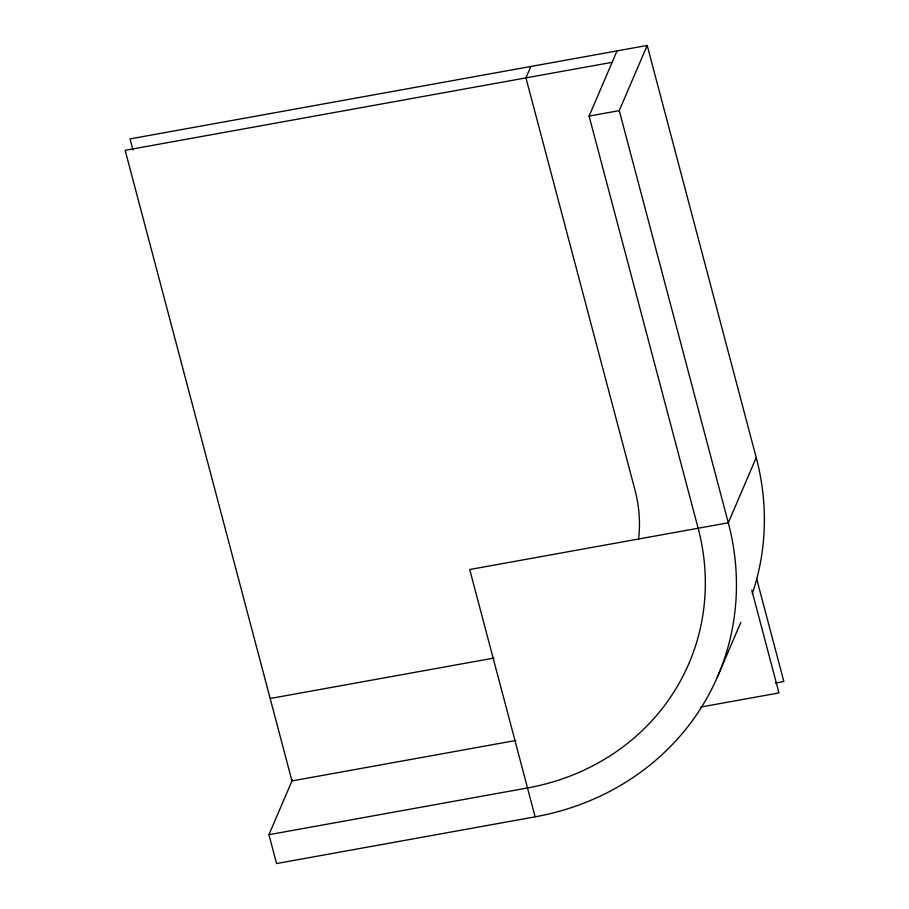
<?xml version="1.0" encoding="UTF-8"?>
<svg xmlns="http://www.w3.org/2000/svg" width="909" height="909" viewBox="0 0 909 909"><rect width="100%" height="100%" fill="white"/><g stroke="black" fill="none" stroke-linecap="round" stroke-linejoin="round"><path stroke-width="1.36" d="M530.833 66.482L525.947 77.879L634.982 490.053A148.497 136.486 23.2 0 1 638.572 539.31M132.941 149.871L130.032 138.907L647.197 45.45L756.231 457.613L728.302 522.789A269.996 248.168 23.2 0 1 535.14 816.827L276.563 863.55L268.928 834.701L292.391 779.956M268.928 834.701L527.504 787.967A238.499 219.217 23.2 0 0 698.135 528.243L589.089 116.079L617.029 50.904M535.14 816.827L469.714 569.523L728.302 522.789L619.256 110.625L647.197 45.45M717.371 677.08L740.835 622.335M612.132 62.312L125.147 150.315L291.971 780.933L515.801 740.483M589.089 116.079L619.256 110.625M270.166 698.498L493.996 658.048M775.479 683.034L783.853 681.523L756.652 578.703M700.828 707.043L778.968 692.919L751.766 590.111M756.231 457.613A269.996 248.168 23.2 0 1 752.311 593.713"/></g></svg>
